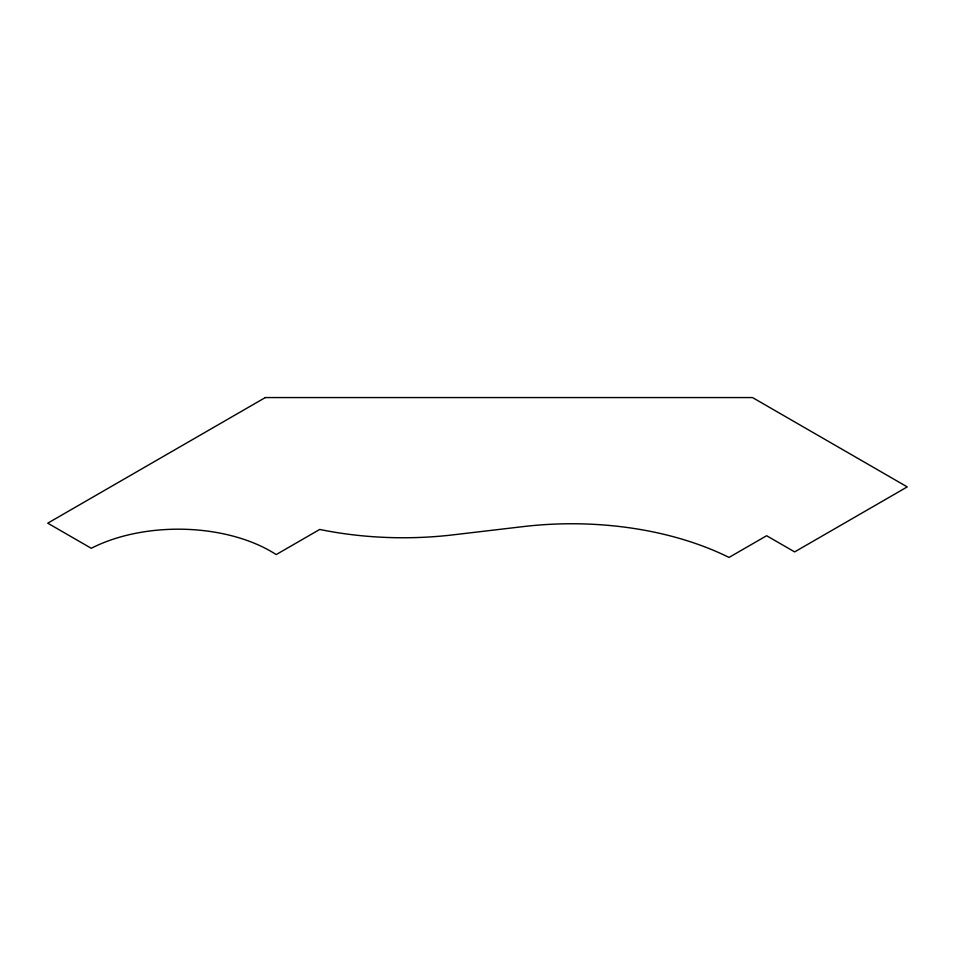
<?xml version="1.0" encoding="UTF-8"?>
<svg xmlns="http://www.w3.org/2000/svg" width="955" height="955" viewBox="0 0 955 955"><rect width="100%" height="100%" fill="white"/><g stroke="black" fill="none" stroke-linecap="round" stroke-linejoin="round"><path stroke-width="1.43" d="M265.311 397.567L47.75 523.173L91.262 548.289A130.99 75.624 0 0 1 276.198 554.58L319.71 529.452A249.47 144.026 0 0 0 453.052 534.86L523.567 526.563A241.185 139.251 0 0 1 729.023 557.433L766.626 535.731L794.644 551.906L907.25 486.895L752.516 397.567L265.311 397.567"/></g></svg>
